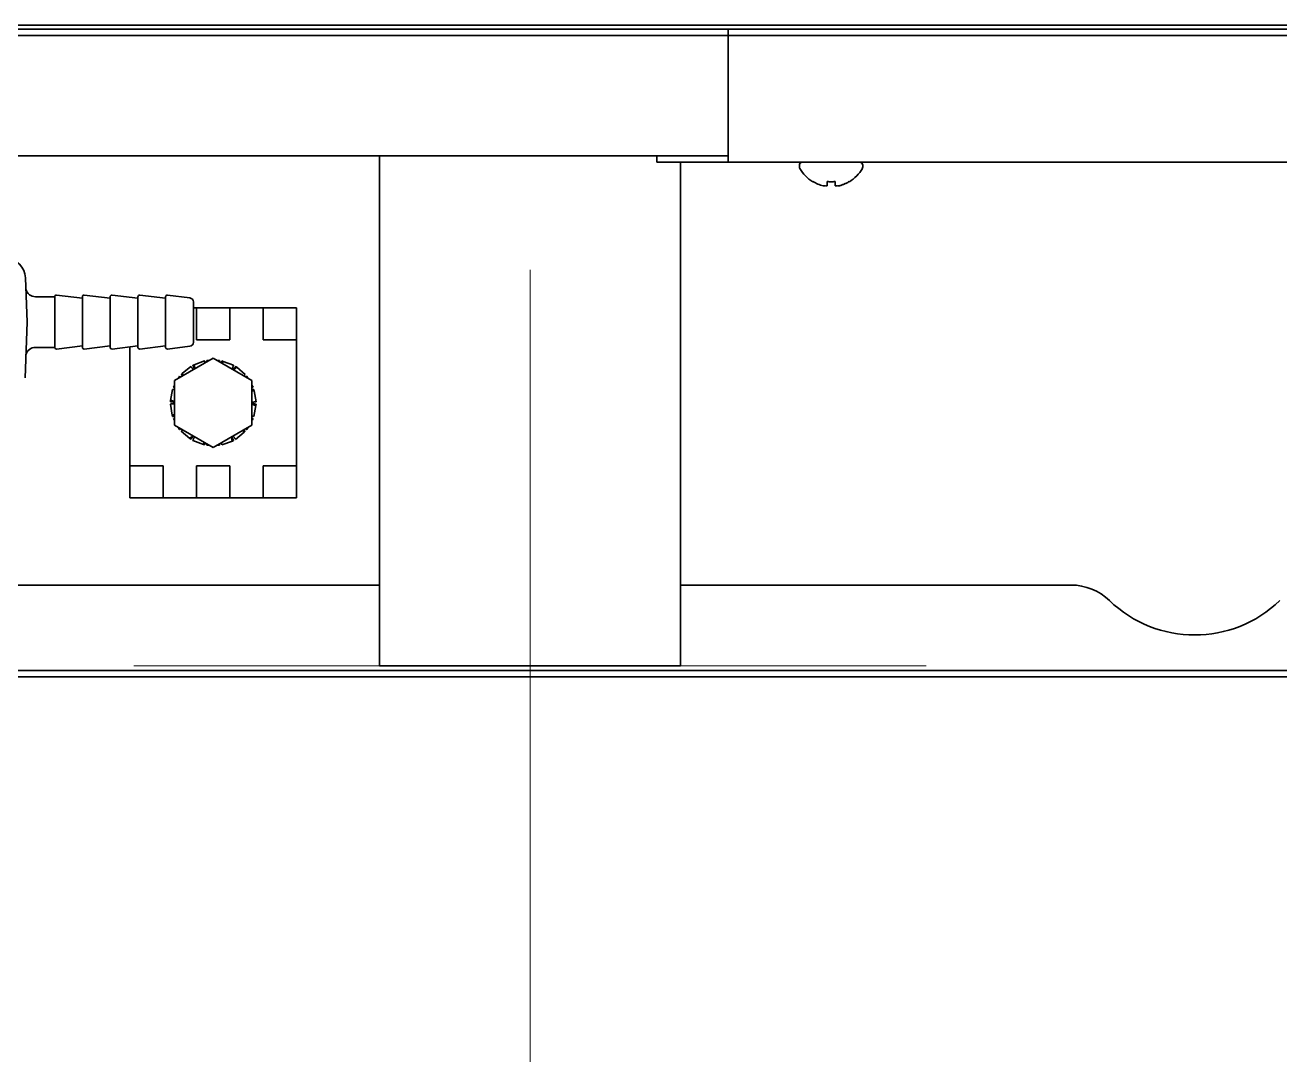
# Model space of a CAD drawing. Extents: x 6569 to 10251, y -294 to 3100.
# Drawn here: x 8734.3 to 8892.7, y 2119.7 to 2250.6 of the extents above; entities that cross this region are included whole.
import ezdxf

# ---------------------------------------------------------------- set-up
doc = ezdxf.new("R2010")
doc.units = 0
doc.header["$LTSCALE"] = 5
doc.layers.get('0').update_dxf_attribs({"linetype": 'CONTINUOUS', "lineweight": 0})
doc.layers.add('1', color=7, linetype='CONTINUOUS', true_color=0xffffff)

msp = doc.modelspace()

# ---------------------------------------------------------------- linework, layer by layer
at = {"color": 6}
for p, q in [((8798.06, 2219.73), (8798.06, 2119.73)), ((8748.06, 2169.73), (8848.06, 2169.73))]:
    msp.add_line(p, q, dxfattribs=at)
at = {"layer": '1', "color": 7, "linetype": 'Continuous', "lineweight": 35}
for p, q in [((9068.56, 2250.63), (8537.56, 2250.63)), ((8558.86, 2250.13), (8821.06, 2250.13)), ((8558.86, 2249.33), (8821.06, 2249.33)), ((8823.06, 2250.13), (8821.06, 2250.13)), ((8823.06, 2249.33), (8821.06, 2249.33)), ((8823.06, 2250.13), (8825.06, 2250.13)), ((8823.06, 2249.33), (8823.06, 2250.13)), ((8823.06, 2249.33), (8825.06, 2249.33)), ((8823.06, 2249.33), (8823.06, 2248.33)), ((8825.06, 2250.13), (9047.26, 2250.13)), ((8825.06, 2249.33), (9047.26, 2249.33)), ((8823.06, 2235.13), (8823.06, 2248.33)), ((8823.06, 2235.13), (8823.06, 2233.33)), ((8557.86, 2234.13), (8823.06, 2234.13)), ((8779.06, 2234.13), (8779.06, 2169.73)), ((8814.06, 2234.13), (8814.06, 2233.33)), ((8816.06, 2233.33), (8814.06, 2233.33)), ((8816.06, 2233.33), (8822.56, 2233.33)), ((8817.06, 2169.73), (8817.06, 2233.33)), ((8823.06, 2233.33), (8822.56, 2233.33)), ((8823.06, 2233.33), (9048.26, 2233.33)), ((8832.06, 2232.93), (8832.06, 2232.73)), ((8840.06, 2232.73), (8840.06, 2232.93)), ((8833.76, 2230.85), (8833.76, 2230.88)), ((8838.36, 2230.88), (8838.36, 2230.85)), ((8734.37, 2218.71), (8734.56, 2213.13)), ((8738.06, 2216.33), (8735.63, 2216.33)), ((8738.06, 2209.93), (8738.06, 2216.33)), ((8741.56, 2216.13), (8738.29, 2216.52)), ((8741.56, 2209.93), (8741.56, 2216.33)), ((8745.06, 2216.13), (8741.79, 2216.52)), ((8745.06, 2209.93), (8745.06, 2216.33)), ((8748.56, 2216.13), (8745.29, 2216.52)), ((8748.56, 2209.93), (8748.56, 2216.33)), ((8752.06, 2216.13), (8748.79, 2216.52)), ((8752.06, 2209.93), (8752.06, 2216.33)), ((8755.12, 2216.18), (8752.29, 2216.52)), ((8755.56, 2215.68), (8755.56, 2210.57)), ((8755.56, 2214.93), (8755.96, 2214.93)), ((8755.96, 2214.93), (8760.16, 2214.93)), ((8755.96, 2214.93), (8755.96, 2212.59)), ((8760.16, 2212.59), (8760.16, 2214.93)), ((8760.16, 2214.93), (8764.36, 2214.93)), ((8764.36, 2214.93), (8768.56, 2214.93)), ((8764.36, 2214.93), (8764.36, 2212.59)), ((8768.56, 2214.93), (8768.56, 2210.87)), ((8734.56, 2213.13), (8734.32, 2206.09)), ((8755.96, 2210.87), (8755.96, 2212.59)), ((8760.16, 2212.59), (8760.16, 2210.87)), ((8764.36, 2210.87), (8764.36, 2212.59)), ((8735.63, 2209.93), (8738.06, 2209.93)), ((8738.29, 2209.73), (8741.56, 2210.13)), ((8741.79, 2209.73), (8745.06, 2210.13)), ((8745.29, 2209.73), (8748.56, 2210.13)), ((8747.56, 2209.43), (8747.56, 2210)), ((8748.79, 2209.73), (8752.06, 2210.13)), ((8752.29, 2209.73), (8755.12, 2210.07)), ((8760.16, 2210.87), (8755.96, 2210.87)), ((8768.56, 2210.87), (8764.36, 2210.87)), ((8768.56, 2210.87), (8768.56, 2209.43)), ((8747.56, 2196.43), (8747.56, 2209.43)), ((8758.06, 2208.58), (8753.17, 2205.75)), ((8755.65, 2207.74), (8756.98, 2208.22)), ((8757.45, 2208.28), (8757.27, 2208.28)), ((8757.44, 2208.22), (8757.45, 2208.28)), ((8757.45, 2208.28), (8757.54, 2208.28)), ((8762.96, 2205.75), (8758.06, 2208.58)), ((8758.58, 2208.28), (8758.85, 2208.28)), ((8759.31, 2208.17), (8759.15, 2208.22)), ((8759.31, 2208.17), (8760.64, 2207.68)), ((8768.56, 2209.43), (8768.56, 2196.43)), ((8754.15, 2206.63), (8754.02, 2206.52)), ((8754.15, 2206.63), (8755.23, 2207.53)), ((8755.65, 2207.74), (8755.49, 2207.68)), ((8761.03, 2207.42), (8760.9, 2207.53)), ((8761.03, 2207.42), (8762.11, 2206.52)), ((8753.12, 2205.06), (8753.04, 2204.92)), ((8753.12, 2205.06), (8753.17, 2205.15)), ((8753.17, 2205.03), (8753.12, 2205.06)), ((8753.17, 2205.75), (8753.17, 2200.1)), ((8753.69, 2206.05), (8753.83, 2206.29)), ((8762.39, 2206.14), (8762.3, 2206.29)), ((8762.34, 2206.11), (8762.39, 2206.14)), ((8762.39, 2206.14), (8762.44, 2206.05)), ((8762.96, 2200.1), (8762.96, 2205.75)), ((8762.96, 2205.15), (8763.09, 2204.92)), ((8752.69, 2203.25), (8752.93, 2204.63)), ((8763.23, 2204.46), (8763.2, 2204.63)), ((8763.23, 2204.46), (8763.47, 2203.08)), ((8752.69, 2203.25), (8752.66, 2203.08)), ((8752.9, 2201.39), (8752.66, 2202.78)), ((8763.44, 2202.61), (8763.2, 2201.22)), ((8763.44, 2202.61), (8763.47, 2202.78)), ((8752.9, 2201.39), (8752.93, 2201.22)), ((8753.17, 2200.7), (8753.04, 2200.94)), ((8762.96, 2200.82), (8763.01, 2200.79)), ((8763.01, 2200.79), (8762.96, 2200.7)), ((8763.01, 2200.79), (8763.09, 2200.94)), ((8753.17, 2200.1), (8758.06, 2197.28)), ((8753.74, 2199.71), (8753.69, 2199.8)), ((8753.79, 2199.74), (8753.74, 2199.71)), ((8753.74, 2199.71), (8753.83, 2199.57)), ((8755.1, 2198.43), (8754.02, 2199.34)), ((8758.06, 2197.28), (8762.96, 2200.1)), ((8761.98, 2199.23), (8760.9, 2198.32)), ((8761.98, 2199.23), (8762.11, 2199.34)), ((8762.44, 2199.8), (8762.3, 2199.57)), ((8755.1, 2198.43), (8755.23, 2198.32)), ((8756.82, 2197.69), (8755.49, 2198.17)), ((8756.82, 2197.69), (8756.98, 2197.63)), ((8757.54, 2197.58), (8757.27, 2197.58)), ((8758.68, 2197.58), (8758.58, 2197.58)), ((8758.68, 2197.63), (8758.68, 2197.58)), ((8758.68, 2197.58), (8758.85, 2197.58)), ((8760.48, 2198.11), (8759.15, 2197.63)), ((8760.48, 2198.11), (8760.64, 2198.17)), ((8747.56, 2194.98), (8747.56, 2196.43)), ((8768.56, 2196.43), (8768.56, 2194.98)), ((8747.56, 2190.93), (8747.56, 2194.98)), ((8747.56, 2194.98), (8751.76, 2194.98)), ((8751.76, 2194.98), (8751.76, 2193.26)), ((8755.96, 2194.98), (8760.16, 2194.98)), ((8755.96, 2193.26), (8755.96, 2194.98)), ((8760.16, 2194.98), (8760.16, 2193.26)), ((8764.36, 2193.26), (8764.36, 2194.98)), ((8764.36, 2194.98), (8768.56, 2194.98)), ((8768.56, 2194.98), (8768.56, 2190.93)), ((8751.76, 2190.93), (8751.76, 2193.26)), ((8755.96, 2193.26), (8755.96, 2190.93)), ((8760.16, 2190.93), (8760.16, 2193.26)), ((8764.36, 2193.26), (8764.36, 2190.93)), ((8751.76, 2190.93), (8747.56, 2190.93)), ((8751.76, 2190.93), (8755.96, 2190.93)), ((8760.16, 2190.93), (8755.96, 2190.93)), ((8760.16, 2190.93), (8764.36, 2190.93)), ((8768.56, 2190.93), (8764.36, 2190.93)), ((8607.76, 2179.93), (8779.06, 2179.93)), ((8817.06, 2179.93), (8866.35, 2179.93)), ((8606.76, 2169.13), (9048.16, 2169.13)), ((8779.06, 2169.73), (8798.06, 2169.73)), ((8798.06, 2169.73), (8817.06, 2169.73)), ((8952.28, 2168.33), (8720.14, 2168.33))]:
    msp.add_line(p, q, dxfattribs=at)
for centre, radius, start, end in [((8832.46, 2232.93), 0.4, 90, 180), ((8832.46, 2232.73), 0.4, 180, 210.3012), ((8836.26, 2234.95), 4.8, 210.3012, 238.6273), ((8835.87, 2234.95), 4.8, 301.3727, 329.6988), ((8839.66, 2232.93), 0.4, 0, 90), ((8839.66, 2232.73), 0.4, 329.6988, 0), ((8731.87, 2218.63), 2.5, 2, 90), ((8738.26, 2216.33), 0.2, 83.0635, 180), ((8741.76, 2216.33), 0.2, 83.0635, 180), ((8745.26, 2216.33), 0.2, 83.0635, 180), ((8748.76, 2216.33), 0.2, 83.0635, 180), ((8752.26, 2216.33), 0.2, 83.0635, 180), ((8755.06, 2215.68), 0.5, 0, 83.0635), ((8738.26, 2209.93), 0.2, 180, 276.9365), ((8741.76, 2209.93), 0.2, 180, 276.9365), ((8745.26, 2209.93), 0.2, 180, 276.9365), ((8748.76, 2209.93), 0.2, 180, 276.9365), ((8752.26, 2209.93), 0.2, 180, 276.9365), ((8755.06, 2210.57), 0.5, 276.9365, 0), ((8866.35, 2172.93), 7, 46.0545, 90), ((8881.96, 2189.13), 15.5, 226.0545, 313.9455)]:
    msp.add_arc(centre, radius, start, end, dxfattribs=at)
for centre, major_axis, start_param, end_param in [((8735.63, 2217.58), (-1.25, -0.06), 0.201952, 1.53284), ((8735.63, 2208.68), (1.25, -0.08), 1.63369, 2.945746)]:
    msp.add_ellipse(centre, major_axis=major_axis, ratio=1, start_param=start_param, end_param=end_param, dxfattribs=at)
for points, knots in [([(8833.76, 2230.88), (8833.97, 2230.76), (8834.18, 2230.65), (8834.5, 2230.51), (8834.61, 2230.47), (8834.84, 2230.39), (8834.95, 2230.36), (8835.06, 2230.33)], [0, 0, 0, 0, 0.5, 0.5, 0.75, 0.75, 1, 1, 1, 1]), ([(8836.56, 2230.88), (8836.56, 2230.76), (8836.56, 2230.65), (8836.56, 2230.51), (8836.56, 2230.47), (8836.56, 2230.39), (8836.56, 2230.36), (8836.56, 2230.33)], [0, 0, 0, 0, 0.5, 0.5, 0.75, 0.75, 1, 1, 1, 1]), ([(8756.98, 2208.22), (8756.98, 2208.21), (8756.99, 2208.19), (8757, 2208.15), (8757.01, 2208.12), (8757.02, 2208.08), (8757.04, 2208.04), (8757.05, 2208.01), (8757.05, 2207.99)], [0, 0, 0, 0, 0.283161, 0.424742, 0.566323, 0.707903, 0.849484, 1, 1, 1, 1]), ([(8757.28, 2208.12), (8757.28, 2208.14), (8757.28, 2208.16), (8757.28, 2208.19), (8757.28, 2208.21), (8757.28, 2208.23), (8757.28, 2208.24), (8757.27, 2208.26), (8757.27, 2208.27), (8757.27, 2208.28)], [0, 0, 0, 0, 0.33218, 0.33218, 0.66609, 0.66609, 0.833045, 0.833045, 1, 1, 1, 1]), ([(8758.85, 2208.28), (8758.85, 2208.26), (8758.85, 2208.24), (8758.85, 2208.2), (8758.85, 2208.16), (8758.85, 2208.14), (8758.85, 2208.12), (8758.85, 2208.12)], [0, 0, 0, 0, 0.39973, 0.599594, 0.799459, 0.999324, 1, 1, 1, 1]), ([(8759.08, 2207.99), (8759.09, 2208.04), (8759.11, 2208.11), (8759.14, 2208.18), (8759.15, 2208.21), (8759.15, 2208.22)], [0, 0, 0, 0, 0.432608, 0.716304, 1, 1, 1, 1]), ([(8759.19, 2207.92), (8759.2, 2207.93), (8759.22, 2207.97), (8759.26, 2208.04), (8759.29, 2208.11), (8759.31, 2208.17)], [0, 0, 0, 0, 0.197197, 0.464798, 1, 1, 1, 1]), ([(8754.3, 2206.4), (8754.3, 2206.42), (8754.28, 2206.45), (8754.23, 2206.52), (8754.19, 2206.58), (8754.15, 2206.63)], [0, 0, 0, 0, 0.197197, 0.464798, 1, 1, 1, 1]), ([(8755.23, 2207.53), (8755.24, 2207.52), (8755.25, 2207.5), (8755.28, 2207.47), (8755.3, 2207.44), (8755.32, 2207.41), (8755.36, 2207.37), (8755.41, 2207.3), (8755.46, 2207.23), (8755.5, 2207.17), (8755.53, 2207.14), (8755.54, 2207.12), (8755.54, 2207.12)], [0, 0, 0, 0, 0.166251, 0.249377, 0.332502, 0.415628, 0.498754, 0.665005, 0.831256, 0.914382, 0.997507, 1, 1, 1, 1]), ([(8755.7, 2207.21), (8755.69, 2207.22), (8755.69, 2207.22), (8755.67, 2207.26), (8755.66, 2207.29), (8755.63, 2207.35), (8755.62, 2207.38), (8755.59, 2207.44), (8755.58, 2207.47), (8755.56, 2207.51), (8755.56, 2207.53), (8755.54, 2207.56), (8755.54, 2207.57), (8755.53, 2207.6), (8755.52, 2207.62), (8755.51, 2207.64), (8755.51, 2207.65), (8755.5, 2207.67), (8755.5, 2207.67), (8755.49, 2207.68)], [0, 0, 0, 0, 0.044546, 0.044546, 0.235637, 0.235637, 0.426728, 0.426728, 0.617818, 0.617818, 0.713364, 0.713364, 0.808909, 0.808909, 0.904455, 0.904455, 0.952227, 0.952227, 1, 1, 1, 1]), ([(8755.75, 2207.24), (8755.75, 2207.27), (8755.74, 2207.33), (8755.73, 2207.4), (8755.72, 2207.46), (8755.71, 2207.53), (8755.69, 2207.62), (8755.67, 2207.69), (8755.65, 2207.74)], [0, 0, 0, 0, 0.23829, 0.365242, 0.492194, 0.619145, 0.746097, 1, 1, 1, 1]), ([(8760.64, 2207.68), (8760.63, 2207.67), (8760.62, 2207.65), (8760.61, 2207.61), (8760.59, 2207.58), (8760.58, 2207.54), (8760.56, 2207.49), (8760.53, 2207.42), (8760.49, 2207.33), (8760.46, 2207.27), (8760.44, 2207.23), (8760.43, 2207.21), (8760.43, 2207.21)], [0, 0, 0, 0, 0.166251, 0.249377, 0.332502, 0.415628, 0.498754, 0.665005, 0.831256, 0.914382, 0.997507, 1, 1, 1, 1]), ([(8760.6, 2207.13), (8760.64, 2207.19), (8760.72, 2207.31), (8760.82, 2207.43), (8760.87, 2207.5), (8760.89, 2207.52), (8760.9, 2207.53)], [0, 0, 0, 0, 0.324406, 0.662203, 0.831102, 1, 1, 1, 1]), ([(8760.64, 2207.09), (8760.67, 2207.11), (8760.71, 2207.14), (8760.77, 2207.18), (8760.82, 2207.22), (8760.87, 2207.26), (8760.94, 2207.33), (8760.99, 2207.38), (8761.03, 2207.42)], [0, 0, 0, 0, 0.238328, 0.365273, 0.492218, 0.619164, 0.746109, 1, 1, 1, 1]), ([(8753.83, 2206.29), (8753.84, 2206.28), (8753.86, 2206.27), (8753.89, 2206.24), (8753.92, 2206.22), (8753.94, 2206.21), (8753.96, 2206.2), (8753.96, 2206.2)], [0, 0, 0, 0, 0.39973, 0.599594, 0.799459, 0.999324, 1, 1, 1, 1]), ([(8754.18, 2206.34), (8754.15, 2206.37), (8754.1, 2206.43), (8754.05, 2206.48), (8754.03, 2206.51), (8754.02, 2206.52)], [0, 0, 0, 0, 0.432608, 0.716304, 1, 1, 1, 1]), ([(8762.11, 2206.52), (8762.1, 2206.51), (8762.08, 2206.49), (8762.06, 2206.46), (8762.03, 2206.43), (8762.01, 2206.4), (8761.98, 2206.37), (8761.96, 2206.35), (8761.94, 2206.34)], [0, 0, 0, 0, 0.283161, 0.424742, 0.566323, 0.707903, 0.849484, 1, 1, 1, 1]), ([(8762.17, 2206.2), (8762.19, 2206.21), (8762.2, 2206.22), (8762.23, 2206.24), (8762.24, 2206.25), (8762.26, 2206.26), (8762.27, 2206.27), (8762.29, 2206.28), (8762.29, 2206.28), (8762.3, 2206.29)], [0, 0, 0, 0, 0.33218, 0.33218, 0.66609, 0.66609, 0.833045, 0.833045, 1, 1, 1, 1]), ([(8752.93, 2204.63), (8752.95, 2204.63), (8752.97, 2204.63), (8753.01, 2204.62), (8753.04, 2204.61), (8753.08, 2204.6), (8753.12, 2204.59), (8753.16, 2204.58), (8753.17, 2204.58)], [0, 0, 0, 0, 0.283161, 0.424742, 0.566323, 0.707903, 0.849484, 1, 1, 1, 1]), ([(8753.17, 2204.85), (8753.16, 2204.85), (8753.12, 2204.87), (8753.07, 2204.9), (8753.05, 2204.91), (8753.04, 2204.92)], [0, 0, 0, 0, 0.203864, 0.601932, 1, 1, 1, 1]), ([(8762.95, 2204.44), (8762.97, 2204.44), (8763.01, 2204.44), (8763.1, 2204.45), (8763.17, 2204.46), (8763.23, 2204.46)], [0, 0, 0, 0, 0.197164, 0.464776, 1, 1, 1, 1]), ([(8763.09, 2204.92), (8763.08, 2204.91), (8763.06, 2204.9), (8763.02, 2204.88), (8762.99, 2204.86), (8762.97, 2204.85), (8762.96, 2204.85), (8762.96, 2204.85)], [0, 0, 0, 0, 0.39973, 0.599594, 0.799459, 0.999324, 1, 1, 1, 1]), ([(8762.96, 2204.58), (8762.97, 2204.58), (8762.98, 2204.59), (8763.01, 2204.59), (8763.03, 2204.6), (8763.06, 2204.6), (8763.08, 2204.61), (8763.11, 2204.61), (8763.13, 2204.62), (8763.15, 2204.62), (8763.16, 2204.63), (8763.18, 2204.63), (8763.19, 2204.63), (8763.2, 2204.63)], [0, 0, 0, 0, 0.181594, 0.181594, 0.386196, 0.386196, 0.590797, 0.590797, 0.795399, 0.795399, 0.897699, 0.897699, 1, 1, 1, 1]), ([(8753.16, 2203.02), (8753.08, 2203.03), (8752.94, 2203.04), (8752.79, 2203.06), (8752.7, 2203.07), (8752.67, 2203.07), (8752.66, 2203.08)], [0, 0, 0, 0, 0.324406, 0.662203, 0.831102, 1, 1, 1, 1]), ([(8752.66, 2202.78), (8752.67, 2202.78), (8752.69, 2202.78), (8752.73, 2202.79), (8752.77, 2202.79), (8752.81, 2202.8), (8752.87, 2202.8), (8752.94, 2202.81), (8753.03, 2202.82), (8753.11, 2202.83), (8753.15, 2202.83), (8753.17, 2202.84), (8753.17, 2202.84)], [0, 0, 0, 0, 0.166251, 0.249377, 0.332502, 0.415628, 0.498754, 0.665005, 0.831256, 0.914382, 0.997507, 1, 1, 1, 1]), ([(8753.17, 2203.08), (8753.14, 2203.09), (8753.09, 2203.11), (8753.02, 2203.14), (8752.97, 2203.17), (8752.9, 2203.19), (8752.82, 2203.22), (8752.74, 2203.24), (8752.69, 2203.25)], [0, 0, 0, 0, 0.23829, 0.365242, 0.492194, 0.619145, 0.746097, 1, 1, 1, 1]), ([(8763.47, 2203.08), (8763.46, 2203.07), (8763.43, 2203.07), (8763.39, 2203.07), (8763.36, 2203.06), (8763.32, 2203.06), (8763.26, 2203.05), (8763.18, 2203.04), (8763.1, 2203.03), (8763.02, 2203.02), (8762.98, 2203.02), (8762.96, 2203.02), (8762.96, 2203.02)], [0, 0, 0, 0, 0.166251, 0.249377, 0.332502, 0.415628, 0.498754, 0.665005, 0.831256, 0.914382, 0.997507, 1, 1, 1, 1]), ([(8762.96, 2202.77), (8762.99, 2202.76), (8763.04, 2202.74), (8763.1, 2202.71), (8763.16, 2202.69), (8763.22, 2202.66), (8763.31, 2202.64), (8763.39, 2202.62), (8763.44, 2202.61)], [0, 0, 0, 0, 0.238328, 0.365273, 0.492218, 0.619164, 0.746109, 1, 1, 1, 1]), ([(8762.97, 2202.84), (8763.05, 2202.83), (8763.19, 2202.81), (8763.34, 2202.79), (8763.43, 2202.78), (8763.46, 2202.78), (8763.47, 2202.78)], [0, 0, 0, 0, 0.324406, 0.662203, 0.831102, 1, 1, 1, 1]), ([(8753.17, 2201.41), (8753.16, 2201.41), (8753.12, 2201.41), (8753.03, 2201.4), (8752.96, 2201.4), (8752.9, 2201.39)], [0, 0, 0, 0, 0.197197, 0.464798, 1, 1, 1, 1]), ([(8753.17, 2201.27), (8753.16, 2201.27), (8753.14, 2201.27), (8753.11, 2201.26), (8753.1, 2201.26), (8753.07, 2201.25), (8753.05, 2201.24), (8753.02, 2201.24), (8753, 2201.23), (8752.98, 2201.23), (8752.97, 2201.23), (8752.95, 2201.22), (8752.94, 2201.22), (8752.93, 2201.22)], [0, 0, 0, 0, 0.181594, 0.181594, 0.386196, 0.386196, 0.590797, 0.590797, 0.795399, 0.795399, 0.897699, 0.897699, 1, 1, 1, 1]), ([(8753.04, 2200.94), (8753.05, 2200.94), (8753.07, 2200.95), (8753.1, 2200.97), (8753.14, 2200.99), (8753.16, 2201), (8753.17, 2201.01), (8753.17, 2201.01)], [0, 0, 0, 0, 0.39973, 0.599594, 0.799459, 0.999324, 1, 1, 1, 1]), ([(8763.2, 2201.22), (8763.18, 2201.22), (8763.16, 2201.23), (8763.12, 2201.24), (8763.09, 2201.24), (8763.05, 2201.25), (8763, 2201.26), (8762.97, 2201.27), (8762.96, 2201.27)], [0, 0, 0, 0, 0.283161, 0.424742, 0.566323, 0.707903, 0.849484, 1, 1, 1, 1]), ([(8762.96, 2201.01), (8762.97, 2201), (8763, 2200.98), (8763.05, 2200.96), (8763.08, 2200.94), (8763.09, 2200.94)], [0, 0, 0, 0, 0.203864, 0.601932, 1, 1, 1, 1]), ([(8753.96, 2199.65), (8753.94, 2199.64), (8753.93, 2199.63), (8753.9, 2199.61), (8753.89, 2199.6), (8753.86, 2199.59), (8753.86, 2199.59), (8753.84, 2199.58), (8753.83, 2199.57), (8753.83, 2199.57)], [0, 0, 0, 0, 0.33218, 0.33218, 0.66609, 0.66609, 0.833045, 0.833045, 1, 1, 1, 1]), ([(8754.02, 2199.34), (8754.03, 2199.35), (8754.04, 2199.36), (8754.07, 2199.39), (8754.1, 2199.42), (8754.12, 2199.45), (8754.15, 2199.48), (8754.17, 2199.5), (8754.18, 2199.52)], [0, 0, 0, 0, 0.283161, 0.424742, 0.566323, 0.707903, 0.849484, 1, 1, 1, 1]), ([(8755.48, 2198.76), (8755.46, 2198.75), (8755.42, 2198.71), (8755.36, 2198.67), (8755.31, 2198.63), (8755.26, 2198.59), (8755.19, 2198.53), (8755.13, 2198.47), (8755.1, 2198.43)], [0, 0, 0, 0, 0.23829, 0.365242, 0.492194, 0.619145, 0.746097, 1, 1, 1, 1]), ([(8755.53, 2198.72), (8755.49, 2198.66), (8755.4, 2198.54), (8755.31, 2198.43), (8755.26, 2198.35), (8755.24, 2198.33), (8755.23, 2198.32)], [0, 0, 0, 0, 0.324406, 0.662203, 0.831102, 1, 1, 1, 1]), ([(8755.49, 2198.17), (8755.5, 2198.18), (8755.51, 2198.2), (8755.52, 2198.24), (8755.54, 2198.27), (8755.55, 2198.31), (8755.57, 2198.36), (8755.6, 2198.44), (8755.64, 2198.52), (8755.67, 2198.58), (8755.69, 2198.62), (8755.7, 2198.64), (8755.7, 2198.64)], [0, 0, 0, 0, 0.166251, 0.249377, 0.332502, 0.415628, 0.498754, 0.665005, 0.831256, 0.914382, 0.997507, 1, 1, 1, 1]), ([(8760.43, 2198.64), (8760.44, 2198.64), (8760.44, 2198.63), (8760.46, 2198.59), (8760.47, 2198.56), (8760.5, 2198.5), (8760.51, 2198.47), (8760.54, 2198.41), (8760.55, 2198.39), (8760.57, 2198.34), (8760.57, 2198.33), (8760.58, 2198.3), (8760.59, 2198.28), (8760.6, 2198.25), (8760.61, 2198.23), (8760.62, 2198.21), (8760.62, 2198.2), (8760.63, 2198.19), (8760.63, 2198.18), (8760.64, 2198.17)], [0, 0, 0, 0, 0.044546, 0.044546, 0.235637, 0.235637, 0.426728, 0.426728, 0.617818, 0.617818, 0.713364, 0.713364, 0.808909, 0.808909, 0.904455, 0.904455, 0.952227, 0.952227, 1, 1, 1, 1]), ([(8760.9, 2198.32), (8760.89, 2198.33), (8760.88, 2198.35), (8760.85, 2198.38), (8760.83, 2198.41), (8760.8, 2198.44), (8760.77, 2198.49), (8760.72, 2198.55), (8760.67, 2198.62), (8760.63, 2198.68), (8760.6, 2198.71), (8760.59, 2198.73), (8760.59, 2198.73)], [0, 0, 0, 0, 0.166251, 0.249377, 0.332502, 0.415628, 0.498754, 0.665005, 0.831256, 0.914382, 0.997507, 1, 1, 1, 1]), ([(8761.82, 2199.45), (8761.83, 2199.44), (8761.85, 2199.4), (8761.9, 2199.33), (8761.94, 2199.27), (8761.98, 2199.23)], [0, 0, 0, 0, 0.197164, 0.464776, 1, 1, 1, 1]), ([(8761.94, 2199.52), (8761.98, 2199.48), (8762.03, 2199.43), (8762.08, 2199.37), (8762.1, 2199.35), (8762.11, 2199.34)], [0, 0, 0, 0, 0.432608, 0.716304, 1, 1, 1, 1]), ([(8762.3, 2199.57), (8762.29, 2199.57), (8762.27, 2199.59), (8762.24, 2199.61), (8762.21, 2199.63), (8762.18, 2199.64), (8762.17, 2199.65), (8762.17, 2199.65)], [0, 0, 0, 0, 0.39973, 0.599594, 0.799459, 0.999324, 1, 1, 1, 1]), ([(8756.93, 2197.93), (8756.93, 2197.92), (8756.91, 2197.88), (8756.87, 2197.81), (8756.84, 2197.74), (8756.82, 2197.69)], [0, 0, 0, 0, 0.197197, 0.464798, 1, 1, 1, 1]), ([(8757.05, 2197.86), (8757.04, 2197.81), (8757.01, 2197.75), (8756.99, 2197.67), (8756.98, 2197.64), (8756.98, 2197.63)], [0, 0, 0, 0, 0.432608, 0.716304, 1, 1, 1, 1]), ([(8757.27, 2197.58), (8757.27, 2197.59), (8757.28, 2197.61), (8757.28, 2197.65), (8757.28, 2197.69), (8757.28, 2197.72), (8757.28, 2197.73), (8757.28, 2197.73)], [0, 0, 0, 0, 0.39973, 0.599594, 0.799459, 0.999324, 1, 1, 1, 1]), ([(8758.85, 2197.73), (8758.85, 2197.72), (8758.85, 2197.68), (8758.85, 2197.62), (8758.85, 2197.59), (8758.85, 2197.58)], [0, 0, 0, 0, 0.203864, 0.601932, 1, 1, 1, 1]), ([(8759.15, 2197.63), (8759.15, 2197.64), (8759.14, 2197.66), (8759.13, 2197.7), (8759.12, 2197.74), (8759.11, 2197.77), (8759.09, 2197.82), (8759.08, 2197.85), (8759.08, 2197.86)], [0, 0, 0, 0, 0.283161, 0.424742, 0.566323, 0.707903, 0.849484, 1, 1, 1, 1]), ([(8760.38, 2198.61), (8760.38, 2198.58), (8760.39, 2198.53), (8760.4, 2198.45), (8760.41, 2198.39), (8760.42, 2198.33), (8760.44, 2198.24), (8760.46, 2198.16), (8760.48, 2198.11)], [0, 0, 0, 0, 0.238328, 0.365273, 0.492218, 0.619164, 0.746109, 1, 1, 1, 1])]:
    msp.add_open_spline(points, degree=3, knots=knots, dxfattribs=at)
for points in [[(8835.06, 2230.33), (8835.09, 2230.33), (8835.14, 2230.32), (8835.21, 2230.32), (8835.28, 2230.31), (8835.35, 2230.31), (8835.42, 2230.32), (8835.49, 2230.32), (8835.54, 2230.33), (8835.56, 2230.33)], [(8835.56, 2230.33), (8835.56, 2230.34), (8835.56, 2230.37), (8835.56, 2230.42), (8835.56, 2230.48), (8835.56, 2230.54), (8835.56, 2230.61), (8835.56, 2230.68), (8835.56, 2230.77), (8835.56, 2230.84), (8835.56, 2230.88)], [(8835.56, 2230.88), (8835.73, 2230.86), (8836.06, 2230.84), (8836.4, 2230.86), (8836.56, 2230.88)], [(8836.56, 2230.33), (8836.59, 2230.33), (8836.64, 2230.32), (8836.72, 2230.32), (8836.79, 2230.31), (8836.86, 2230.31), (8836.93, 2230.32), (8837, 2230.32), (8837.04, 2230.33), (8837.06, 2230.33)], [(8837.06, 2230.33), (8837.12, 2230.34), (8837.23, 2230.37), (8837.39, 2230.42), (8837.55, 2230.48), (8837.7, 2230.54), (8837.85, 2230.61), (8838.01, 2230.68), (8838.18, 2230.77), (8838.3, 2230.84), (8838.36, 2230.88)]]:
    msp.add_open_spline(points, degree=3, dxfattribs=at)

doc.saveas('drawing.dxf')
